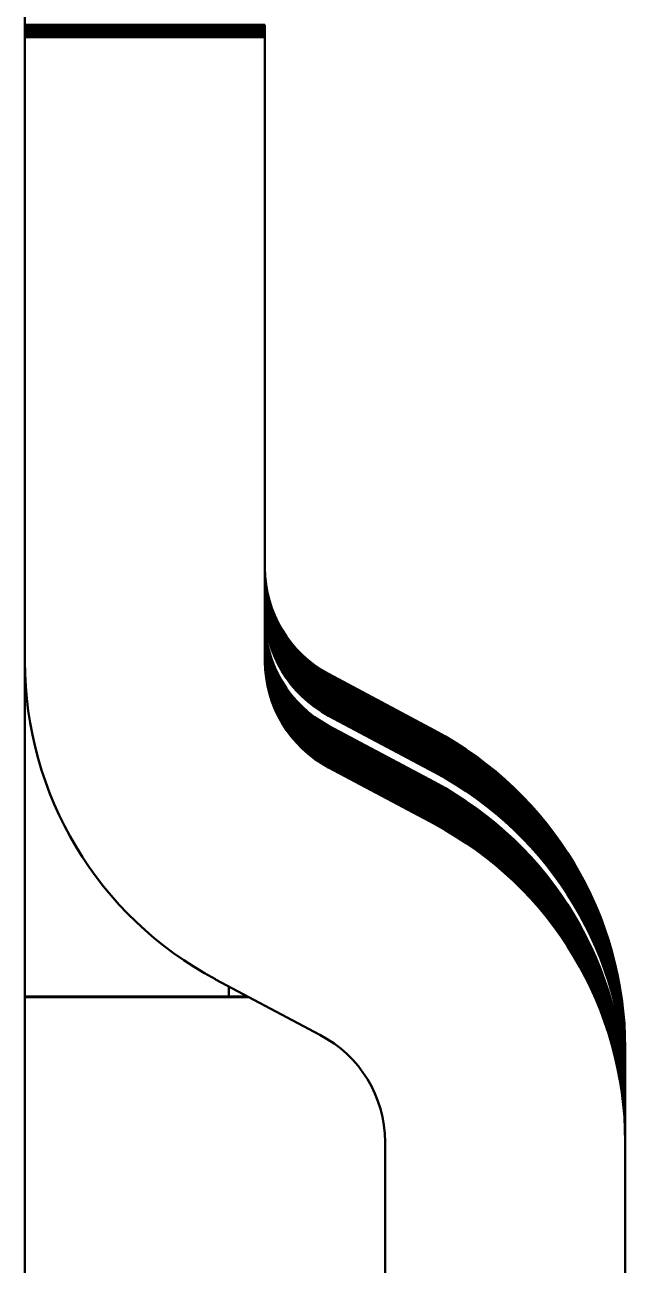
# Model space of a CAD drawing. Header units: millimetres. Extents: x 3137 to 5094, y 789 to 1822.
# Drawn here: x 3384.642 to 3384.892, y 1377.361 to 1377.877 of the extents above; entities that cross this region are included whole.
import ezdxf

# ---------------------------------------------------------------- set-up
doc = ezdxf.new("R2010")
doc.units = ezdxf.units.MM
doc.header["$LTSCALE"] = 1.8
doc.layers.add('외형선(ISO)', color=7, linetype='Continuous', lineweight=50)

msp = doc.modelspace()

# ---------------------------------------------------------------- linework, layer by layer
at = {"layer": '외형선(ISO)'}
for p, q in [((3384.64158, 1379.33705), (3384.64158, 1375.93435)), ((3384.74158, 1377.87729), (3384.64158, 1377.87729)), ((3384.64158, 1377.87717), (3384.74158, 1377.87717)), ((3384.74158, 1377.87695), (3384.64158, 1377.87695)), ((3384.64158, 1377.87683), (3384.74158, 1377.87683)), ((3384.74158, 1377.87662), (3384.64158, 1377.87662)), ((3384.64158, 1377.87649), (3384.74158, 1377.87649)), ((3384.74158, 1377.87628), (3384.64158, 1377.87628)), ((3384.64158, 1377.87615), (3384.74158, 1377.87615)), ((3384.74158, 1377.87729), (3384.74158, 1377.87717)), ((3384.74158, 1377.87717), (3384.74158, 1377.87695)), ((3384.74158, 1377.87695), (3384.74158, 1377.87683)), ((3384.74158, 1377.87683), (3384.74158, 1377.87662)), ((3384.74158, 1377.87662), (3384.74158, 1377.87649)), ((3384.74158, 1377.87649), (3384.74158, 1377.87628)), ((3384.74158, 1377.87628), (3384.74158, 1377.87615)), ((3384.74158, 1377.87615), (3384.74158, 1377.87594)), ((3384.74158, 1377.87594), (3384.64158, 1377.87594)), ((3384.64158, 1377.87581), (3384.74158, 1377.87581)), ((3384.74158, 1377.8756), (3384.64158, 1377.8756)), ((3384.64158, 1377.87548), (3384.74158, 1377.87548)), ((3384.74158, 1377.87526), (3384.64158, 1377.87526)), ((3384.64158, 1377.87514), (3384.74158, 1377.87514)), ((3384.74158, 1377.87493), (3384.64158, 1377.87493)), ((3384.64158, 1377.8748), (3384.74158, 1377.8748)), ((3384.74158, 1377.87459), (3384.64158, 1377.87459)), ((3384.64158, 1377.87446), (3384.74158, 1377.87446)), ((3384.74158, 1377.87425), (3384.64158, 1377.87425)), ((3384.64158, 1377.87412), (3384.74158, 1377.87412)), ((3384.74158, 1377.87391), (3384.64158, 1377.87391)), ((3384.64158, 1377.87379), (3384.74158, 1377.87379)), ((3384.74158, 1377.87357), (3384.64158, 1377.87357)), ((3384.64158, 1377.87345), (3384.74158, 1377.87345)), ((3384.74158, 1377.87324), (3384.64158, 1377.87324)), ((3384.64158, 1377.87311), (3384.74158, 1377.87311)), ((3384.74158, 1377.8729), (3384.64158, 1377.8729)), ((3384.64158, 1377.87277), (3384.74158, 1377.87277)), ((3384.74158, 1377.87256), (3384.64158, 1377.87256)), ((3384.64158, 1377.87243), (3384.74158, 1377.87243)), ((3384.74158, 1377.87222), (3384.64158, 1377.87222)), ((3384.64158, 1377.8721), (3384.74158, 1377.8721)), ((3384.74158, 1377.87594), (3384.74158, 1377.87581)), ((3384.74158, 1377.87581), (3384.74158, 1377.8756)), ((3384.74158, 1377.8756), (3384.74158, 1377.87548)), ((3384.74158, 1377.87548), (3384.74158, 1377.87526)), ((3384.74158, 1377.87526), (3384.74158, 1377.87514)), ((3384.74158, 1377.87514), (3384.74158, 1377.87493)), ((3384.74158, 1377.87493), (3384.74158, 1377.8748)), ((3384.74158, 1377.8748), (3384.74158, 1377.87459)), ((3384.74158, 1377.87459), (3384.74158, 1377.87446)), ((3384.74158, 1377.87446), (3384.74158, 1377.87425)), ((3384.74158, 1377.87425), (3384.74158, 1377.87412)), ((3384.74158, 1377.87412), (3384.74158, 1377.87391)), ((3384.74158, 1377.87391), (3384.74158, 1377.87379)), ((3384.74158, 1377.87379), (3384.74158, 1377.87357)), ((3384.74158, 1377.87357), (3384.74158, 1377.87345)), ((3384.74158, 1377.87345), (3384.74158, 1377.87324)), ((3384.74158, 1377.87324), (3384.74158, 1377.87311)), ((3384.74158, 1377.87311), (3384.74158, 1377.8729)), ((3384.74158, 1377.8729), (3384.74158, 1377.87277)), ((3384.74158, 1377.87277), (3384.74158, 1377.87256)), ((3384.74158, 1377.87256), (3384.74158, 1377.87243)), ((3384.74158, 1377.87243), (3384.74158, 1377.87222)), ((3384.74158, 1377.87222), (3384.74158, 1377.8721)), ((3384.74158, 1377.8721), (3384.74158, 1377.6121)), ((3384.76805, 1377.60692), (3384.81217, 1377.58339)), ((3384.81217, 1377.58326), (3384.76805, 1377.60679)), ((3384.76805, 1377.60658), (3384.81217, 1377.58305)), ((3384.81217, 1377.58292), (3384.76805, 1377.60645)), ((3384.76805, 1377.60624), (3384.81217, 1377.58271)), ((3384.81217, 1377.58258), (3384.76805, 1377.60611)), ((3384.76805, 1377.6059), (3384.81217, 1377.58237)), ((3384.81217, 1377.58225), (3384.76805, 1377.60578)), ((3384.76805, 1377.60556), (3384.81217, 1377.58203)), ((3384.81217, 1377.58191), (3384.76805, 1377.60544)), ((3384.76805, 1377.60523), (3384.81217, 1377.5817)), ((3384.81217, 1377.58157), (3384.76805, 1377.6051)), ((3384.76805, 1377.60489), (3384.81217, 1377.58136)), ((3384.81217, 1377.58123), (3384.76805, 1377.60476)), ((3384.76805, 1377.60455), (3384.81217, 1377.58102)), ((3384.81217, 1377.58089), (3384.76805, 1377.60442)), ((3384.76805, 1377.60421), (3384.81217, 1377.58068)), ((3384.81217, 1377.58056), (3384.76805, 1377.60409)), ((3384.76805, 1377.60387), (3384.81217, 1377.58035)), ((3384.81217, 1377.58022), (3384.76805, 1377.60375)), ((3384.76805, 1377.60354), (3384.81217, 1377.58001)), ((3384.81217, 1377.57988), (3384.76805, 1377.60341)), ((3384.76805, 1377.6032), (3384.81217, 1377.57967)), ((3384.81217, 1377.57954), (3384.76805, 1377.60307)), ((3384.76805, 1377.60286), (3384.81217, 1377.57933)), ((3384.81217, 1377.5792), (3384.76805, 1377.60273)), ((3384.76805, 1377.60252), (3384.81217, 1377.57899)), ((3384.81217, 1377.57887), (3384.76805, 1377.6024)), ((3384.76805, 1377.60218), (3384.81217, 1377.57866)), ((3384.81217, 1377.57853), (3384.76805, 1377.60206)), ((3384.76805, 1377.60185), (3384.81217, 1377.57832)), ((3384.81217, 1377.57819), (3384.76805, 1377.60172)), ((3384.76805, 1377.60151), (3384.81217, 1377.57798)), ((3384.81217, 1377.57785), (3384.76805, 1377.60138)), ((3384.76805, 1377.60117), (3384.81217, 1377.57764)), ((3384.81217, 1377.57751), (3384.76805, 1377.60104)), ((3384.76805, 1377.60083), (3384.81217, 1377.5773)), ((3384.81217, 1377.57718), (3384.76805, 1377.60071)), ((3384.76805, 1377.60049), (3384.81217, 1377.57697)), ((3384.81217, 1377.57684), (3384.76805, 1377.60037)), ((3384.76805, 1377.60016), (3384.81217, 1377.57663)), ((3384.81217, 1377.5765), (3384.76805, 1377.60003)), ((3384.76805, 1377.59982), (3384.81217, 1377.57629)), ((3384.81217, 1377.57616), (3384.76805, 1377.59969)), ((3384.76805, 1377.59948), (3384.81217, 1377.57595)), ((3384.81217, 1377.57582), (3384.76805, 1377.59935)), ((3384.76805, 1377.59914), (3384.81217, 1377.57561)), ((3384.81217, 1377.57549), (3384.76805, 1377.59902)), ((3384.76805, 1377.5988), (3384.81217, 1377.57528)), ((3384.81217, 1377.57515), (3384.76805, 1377.59868)), ((3384.76805, 1377.59847), (3384.81217, 1377.57494)), ((3384.81217, 1377.57481), (3384.76805, 1377.59834)), ((3384.76805, 1377.59813), (3384.81217, 1377.5746)), ((3384.81217, 1377.57447), (3384.76805, 1377.598)), ((3384.76805, 1377.59779), (3384.81217, 1377.57426)), ((3384.81217, 1377.57413), (3384.76805, 1377.59766)), ((3384.76805, 1377.59745), (3384.81217, 1377.57392)), ((3384.81217, 1377.5738), (3384.76805, 1377.59733)), ((3384.76805, 1377.59712), (3384.81217, 1377.57359)), ((3384.81217, 1377.57346), (3384.76805, 1377.59699)), ((3384.76805, 1377.59678), (3384.81217, 1377.57325)), ((3384.81217, 1377.57312), (3384.76805, 1377.59665)), ((3384.76805, 1377.59644), (3384.81217, 1377.57291)), ((3384.81217, 1377.57278), (3384.76805, 1377.59631)), ((3384.76805, 1377.5961), (3384.81217, 1377.57257)), ((3384.81217, 1377.57245), (3384.76805, 1377.59597)), ((3384.76805, 1377.59576), (3384.81217, 1377.57223)), ((3384.81217, 1377.57211), (3384.76805, 1377.59564)), ((3384.76805, 1377.59543), (3384.81217, 1377.5719)), ((3384.81217, 1377.57177), (3384.76805, 1377.5953)), ((3384.76805, 1377.59509), (3384.81217, 1377.57156)), ((3384.81217, 1377.57143), (3384.76805, 1377.59496)), ((3384.76805, 1377.59475), (3384.81217, 1377.57122)), ((3384.81217, 1377.57109), (3384.76805, 1377.59462)), ((3384.76805, 1377.59441), (3384.81217, 1377.57088)), ((3384.81217, 1377.57076), (3384.76805, 1377.59428)), ((3384.76805, 1377.59407), (3384.81217, 1377.57054)), ((3384.81217, 1377.57042), (3384.76805, 1377.59395)), ((3384.76805, 1377.59374), (3384.81217, 1377.57021)), ((3384.81217, 1377.57008), (3384.76805, 1377.59361)), ((3384.76805, 1377.5934), (3384.81217, 1377.56987)), ((3384.81217, 1377.56974), (3384.76805, 1377.59327)), ((3384.76805, 1377.59306), (3384.81217, 1377.56953)), ((3384.81217, 1377.5694), (3384.76805, 1377.59293)), ((3384.76805, 1377.59272), (3384.81217, 1377.56919)), ((3384.81217, 1377.56907), (3384.76805, 1377.59259)), ((3384.76805, 1377.59238), (3384.81217, 1377.56885)), ((3384.81217, 1377.56873), (3384.76805, 1377.59226)), ((3384.76805, 1377.59205), (3384.81217, 1377.56852)), ((3384.81217, 1377.56839), (3384.76805, 1377.59192)), ((3384.76805, 1377.59171), (3384.81217, 1377.56818)), ((3384.81217, 1377.56805), (3384.76805, 1377.59158)), ((3384.76805, 1377.59137), (3384.81217, 1377.56784)), ((3384.81217, 1377.56771), (3384.76805, 1377.59124)), ((3384.76805, 1377.59103), (3384.81217, 1377.5675)), ((3384.81217, 1377.56738), (3384.76805, 1377.5909)), ((3384.76805, 1377.59069), (3384.81217, 1377.56716)), ((3384.81217, 1377.56704), (3384.76805, 1377.59057)), ((3384.76805, 1377.59036), (3384.81217, 1377.56683)), ((3384.81217, 1377.5667), (3384.76805, 1377.59023)), ((3384.76805, 1377.59002), (3384.81217, 1377.56649)), ((3384.81217, 1377.56636), (3384.76805, 1377.58989)), ((3384.76805, 1377.58968), (3384.81217, 1377.56615)), ((3384.81217, 1377.56602), (3384.76805, 1377.58955)), ((3384.76805, 1377.58534), (3384.81217, 1377.56181)), ((3384.81217, 1377.56169), (3384.76805, 1377.58521)), ((3384.76805, 1377.585), (3384.81217, 1377.56147)), ((3384.81217, 1377.56135), (3384.76805, 1377.58488)), ((3384.76805, 1377.58467), (3384.81217, 1377.56114)), ((3384.81217, 1377.56101), (3384.76805, 1377.58454)), ((3384.76805, 1377.58433), (3384.81217, 1377.5608)), ((3384.81217, 1377.56067), (3384.76805, 1377.5842)), ((3384.76805, 1377.58399), (3384.81217, 1377.56046)), ((3384.81217, 1377.56033), (3384.76805, 1377.58386)), ((3384.76805, 1377.58365), (3384.81217, 1377.56012)), ((3384.81217, 1377.56), (3384.76805, 1377.58352)), ((3384.76805, 1377.58331), (3384.81217, 1377.55978)), ((3384.81217, 1377.55966), (3384.76805, 1377.58319)), ((3384.76805, 1377.58298), (3384.81217, 1377.55945)), ((3384.81217, 1377.55932), (3384.76805, 1377.58285)), ((3384.76805, 1377.58264), (3384.81217, 1377.55911)), ((3384.81217, 1377.55898), (3384.76805, 1377.58251)), ((3384.76805, 1377.5823), (3384.81217, 1377.55877)), ((3384.81217, 1377.55864), (3384.76805, 1377.58217)), ((3384.76805, 1377.58196), (3384.81217, 1377.55843)), ((3384.81217, 1377.55831), (3384.76805, 1377.58183)), ((3384.76805, 1377.58162), (3384.81217, 1377.55809)), ((3384.81217, 1377.55797), (3384.76805, 1377.5815)), ((3384.76805, 1377.58129), (3384.81217, 1377.55776)), ((3384.81217, 1377.55763), (3384.76805, 1377.58116)), ((3384.76805, 1377.58095), (3384.81217, 1377.55742)), ((3384.81217, 1377.55729), (3384.76805, 1377.58082)), ((3384.76805, 1377.58061), (3384.81217, 1377.55708)), ((3384.81217, 1377.55695), (3384.76805, 1377.58048)), ((3384.76805, 1377.58027), (3384.81217, 1377.55674)), ((3384.81217, 1377.55662), (3384.76805, 1377.58014)), ((3384.76805, 1377.57993), (3384.81217, 1377.5564)), ((3384.81217, 1377.55628), (3384.76805, 1377.57981)), ((3384.76805, 1377.5796), (3384.81217, 1377.55607)), ((3384.81217, 1377.55594), (3384.76805, 1377.57947)), ((3384.76805, 1377.57926), (3384.81217, 1377.55573)), ((3384.81217, 1377.5556), (3384.76805, 1377.57913)), ((3384.76805, 1377.57892), (3384.81217, 1377.55539)), ((3384.81217, 1377.55526), (3384.76805, 1377.57879)), ((3384.76805, 1377.57858), (3384.81217, 1377.55505)), ((3384.81217, 1377.55493), (3384.76805, 1377.57846)), ((3384.76805, 1377.57824), (3384.81217, 1377.55471)), ((3384.81217, 1377.55459), (3384.76805, 1377.57812)), ((3384.76805, 1377.57791), (3384.81217, 1377.55438)), ((3384.81217, 1377.55425), (3384.76805, 1377.57778)), ((3384.76805, 1377.57757), (3384.81217, 1377.55404)), ((3384.81217, 1377.55391), (3384.76805, 1377.57744)), ((3384.76805, 1377.57723), (3384.81217, 1377.5537)), ((3384.81217, 1377.55357), (3384.76805, 1377.5771)), ((3384.76805, 1377.57689), (3384.81217, 1377.55336)), ((3384.81217, 1377.55324), (3384.76805, 1377.57677)), ((3384.76805, 1377.57655), (3384.81217, 1377.55302)), ((3384.81217, 1377.5529), (3384.76805, 1377.57643)), ((3384.76805, 1377.57622), (3384.81217, 1377.55269)), ((3384.81217, 1377.55256), (3384.76805, 1377.57609)), ((3384.76805, 1377.57588), (3384.81217, 1377.55235)), ((3384.81217, 1377.55222), (3384.76805, 1377.57575)), ((3384.76805, 1377.57554), (3384.81217, 1377.55201)), ((3384.81217, 1377.55188), (3384.76805, 1377.57541)), ((3384.76805, 1377.5752), (3384.81217, 1377.55167)), ((3384.81217, 1377.55155), (3384.76805, 1377.57508)), ((3384.76805, 1377.57486), (3384.81217, 1377.55133)), ((3384.81217, 1377.55121), (3384.76805, 1377.57474)), ((3384.76805, 1377.57453), (3384.81217, 1377.551)), ((3384.81217, 1377.55087), (3384.76805, 1377.5744)), ((3384.76805, 1377.57419), (3384.81217, 1377.55066)), ((3384.81217, 1377.55053), (3384.76805, 1377.57406)), ((3384.76805, 1377.57385), (3384.81217, 1377.55032)), ((3384.81217, 1377.55019), (3384.76805, 1377.57372)), ((3384.76805, 1377.57351), (3384.81217, 1377.54998)), ((3384.81217, 1377.54986), (3384.76805, 1377.57339)), ((3384.76805, 1377.57317), (3384.81217, 1377.54964)), ((3384.81217, 1377.54952), (3384.76805, 1377.57305)), ((3384.76805, 1377.57284), (3384.81217, 1377.54931)), ((3384.81217, 1377.54918), (3384.76805, 1377.57271)), ((3384.76805, 1377.5725), (3384.81217, 1377.54897)), ((3384.81217, 1377.54884), (3384.76805, 1377.57237)), ((3384.76805, 1377.57216), (3384.81217, 1377.54863)), ((3384.81217, 1377.5485), (3384.76805, 1377.57203)), ((3384.76805, 1377.57182), (3384.81217, 1377.54829)), ((3384.81217, 1377.54817), (3384.76805, 1377.5717)), ((3384.76805, 1377.57148), (3384.81217, 1377.54796)), ((3384.81217, 1377.54783), (3384.76805, 1377.57136)), ((3384.76805, 1377.57115), (3384.81217, 1377.54762)), ((3384.81217, 1377.54749), (3384.76805, 1377.57102)), ((3384.76805, 1377.57081), (3384.81217, 1377.54728)), ((3384.81217, 1377.54715), (3384.76805, 1377.57068)), ((3384.76805, 1377.57047), (3384.81217, 1377.54694)), ((3384.81217, 1377.54681), (3384.76805, 1377.57034)), ((3384.76805, 1377.57013), (3384.81217, 1377.5466)), ((3384.81217, 1377.54648), (3384.76805, 1377.57001)), ((3384.76805, 1377.56979), (3384.81217, 1377.54627)), ((3384.81217, 1377.54614), (3384.76805, 1377.56967)), ((3384.76805, 1377.56946), (3384.81217, 1377.54593)), ((3384.81217, 1377.5458), (3384.76805, 1377.56933)), ((3384.76805, 1377.56912), (3384.81217, 1377.54559)), ((3384.81217, 1377.54546), (3384.76805, 1377.56899)), ((3384.76805, 1377.56878), (3384.81217, 1377.54525)), ((3384.81217, 1377.54512), (3384.76805, 1377.56865)), ((3384.76805, 1377.56844), (3384.81217, 1377.54491)), ((3384.81217, 1377.54479), (3384.76805, 1377.56832)), ((3384.76805, 1377.5681), (3384.81217, 1377.54458)), ((3384.81217, 1377.54445), (3384.76805, 1377.56798)), ((3384.72099, 1377.47974), (3384.76442, 1377.45658)), ((3384.72658, 1377.47676), (3384.72658, 1377.47254)), ((3384.64158, 1377.47254), (3384.7345, 1377.47254)), ((3384.64158, 1377.47229), (3384.73497, 1377.47229)), ((3384.89158, 1377.45091), (3384.89158, 1377.45103)), ((3384.89158, 1377.45091), (3384.89158, 1377.4507)), ((3384.89158, 1377.45057), (3384.89158, 1377.4507)), ((3384.89158, 1377.45057), (3384.89158, 1377.45036)), ((3384.89158, 1377.45023), (3384.89158, 1377.45036)), ((3384.89158, 1377.45023), (3384.89158, 1377.45002)), ((3384.89158, 1377.44989), (3384.89158, 1377.45002)), ((3384.89158, 1377.44989), (3384.89158, 1377.44968)), ((3384.89158, 1377.44956), (3384.89158, 1377.44968)), ((3384.89158, 1377.44956), (3384.89158, 1377.44934)), ((3384.89158, 1377.44922), (3384.89158, 1377.44934)), ((3384.89158, 1377.44922), (3384.89158, 1377.44901)), ((3384.89158, 1377.44888), (3384.89158, 1377.44901)), ((3384.89158, 1377.44888), (3384.89158, 1377.44867)), ((3384.89158, 1377.44854), (3384.89158, 1377.44867)), ((3384.89158, 1377.44854), (3384.89158, 1377.44833)), ((3384.89158, 1377.4482), (3384.89158, 1377.44833)), ((3384.89158, 1377.4482), (3384.89158, 1377.44799)), ((3384.89158, 1377.44787), (3384.89158, 1377.44799)), ((3384.89158, 1377.44787), (3384.89158, 1377.44765)), ((3384.89158, 1377.44753), (3384.89158, 1377.44765)), ((3384.89158, 1377.44753), (3384.89158, 1377.44732)), ((3384.89158, 1377.44719), (3384.89158, 1377.44732)), ((3384.89158, 1377.44719), (3384.89158, 1377.44698)), ((3384.89158, 1377.44685), (3384.89158, 1377.44698)), ((3384.89158, 1377.44685), (3384.89158, 1377.44664)), ((3384.89158, 1377.44651), (3384.89158, 1377.44664)), ((3384.89158, 1377.44651), (3384.89158, 1377.4463)), ((3384.89158, 1377.44618), (3384.89158, 1377.4463)), ((3384.89158, 1377.44618), (3384.89158, 1377.44596)), ((3384.89158, 1377.44584), (3384.89158, 1377.44596)), ((3384.89158, 1377.44584), (3384.89158, 1377.44563)), ((3384.89158, 1377.4455), (3384.89158, 1377.44563)), ((3384.89158, 1377.4455), (3384.89158, 1377.44529)), ((3384.89158, 1377.44516), (3384.89158, 1377.44529)), ((3384.89158, 1377.44516), (3384.89158, 1377.44495)), ((3384.89158, 1377.44482), (3384.89158, 1377.44495)), ((3384.89158, 1377.44482), (3384.89158, 1377.44461)), ((3384.89158, 1377.44449), (3384.89158, 1377.44461)), ((3384.89158, 1377.44449), (3384.89158, 1377.44427)), ((3384.89158, 1377.44415), (3384.89158, 1377.44427)), ((3384.89158, 1377.44415), (3384.89158, 1377.44394)), ((3384.89158, 1377.44381), (3384.89158, 1377.44394)), ((3384.89158, 1377.44381), (3384.89158, 1377.4436)), ((3384.89158, 1377.44347), (3384.89158, 1377.4436)), ((3384.89158, 1377.44347), (3384.89158, 1377.44326)), ((3384.89158, 1377.44313), (3384.89158, 1377.44326)), ((3384.89158, 1377.44313), (3384.89158, 1377.44292)), ((3384.89158, 1377.4428), (3384.89158, 1377.44292)), ((3384.89158, 1377.4428), (3384.89158, 1377.44258)), ((3384.89158, 1377.44246), (3384.89158, 1377.44258)), ((3384.89158, 1377.44246), (3384.89158, 1377.44225)), ((3384.89158, 1377.44212), (3384.89158, 1377.44225)), ((3384.89158, 1377.44212), (3384.89158, 1377.44191)), ((3384.89158, 1377.44178), (3384.89158, 1377.44191)), ((3384.89158, 1377.44178), (3384.89158, 1377.44157)), ((3384.89158, 1377.44144), (3384.89158, 1377.44157)), ((3384.89158, 1377.44144), (3384.89158, 1377.44123)), ((3384.89158, 1377.44111), (3384.89158, 1377.44123)), ((3384.89158, 1377.44111), (3384.89158, 1377.44089)), ((3384.89158, 1377.44077), (3384.89158, 1377.44089)), ((3384.89158, 1377.44077), (3384.89158, 1377.44056)), ((3384.89158, 1377.44043), (3384.89158, 1377.44056)), ((3384.89158, 1377.44043), (3384.89158, 1377.44022)), ((3384.89158, 1377.44009), (3384.89158, 1377.44022)), ((3384.89158, 1377.44009), (3384.89158, 1377.43988)), ((3384.89158, 1377.43975), (3384.89158, 1377.43988)), ((3384.89158, 1377.43975), (3384.89158, 1377.43954)), ((3384.89158, 1377.43942), (3384.89158, 1377.43954)), ((3384.89158, 1377.43942), (3384.89158, 1377.4392)), ((3384.89158, 1377.43908), (3384.89158, 1377.4392)), ((3384.89158, 1377.43908), (3384.89158, 1377.43887)), ((3384.89158, 1377.43874), (3384.89158, 1377.43887)), ((3384.89158, 1377.43874), (3384.89158, 1377.43853)), ((3384.89158, 1377.4384), (3384.89158, 1377.43853)), ((3384.89158, 1377.4384), (3384.89158, 1377.43819)), ((3384.89158, 1377.43806), (3384.89158, 1377.43819)), ((3384.89158, 1377.43806), (3384.89158, 1377.43785)), ((3384.89158, 1377.43773), (3384.89158, 1377.43785)), ((3384.89158, 1377.43773), (3384.89158, 1377.43752)), ((3384.89158, 1377.43739), (3384.89158, 1377.43752)), ((3384.89158, 1377.43739), (3384.89158, 1377.43718)), ((3384.89158, 1377.43705), (3384.89158, 1377.43718)), ((3384.89158, 1377.43705), (3384.89158, 1377.43684)), ((3384.89158, 1377.43671), (3384.89158, 1377.43684)), ((3384.89158, 1377.43671), (3384.89158, 1377.4365)), ((3384.89158, 1377.43637), (3384.89158, 1377.4365)), ((3384.89158, 1377.43637), (3384.89158, 1377.43616)), ((3384.89158, 1377.43604), (3384.89158, 1377.43616)), ((3384.89158, 1377.43604), (3384.89158, 1377.43583)), ((3384.89158, 1377.4357), (3384.89158, 1377.43583)), ((3384.89158, 1377.4357), (3384.89158, 1377.43549)), ((3384.89158, 1377.43536), (3384.89158, 1377.43549)), ((3384.89158, 1377.43536), (3384.89158, 1377.43515)), ((3384.89158, 1377.43502), (3384.89158, 1377.43515)), ((3384.89158, 1377.43502), (3384.89158, 1377.43481)), ((3384.89158, 1377.43468), (3384.89158, 1377.43481)), ((3384.89158, 1377.43468), (3384.89158, 1377.43447)), ((3384.89158, 1377.43435), (3384.89158, 1377.43447)), ((3384.89158, 1377.43435), (3384.89158, 1377.43414)), ((3384.89158, 1377.43401), (3384.89158, 1377.43414)), ((3384.89158, 1377.43401), (3384.89158, 1377.4338)), ((3384.89158, 1377.43367), (3384.89158, 1377.4338)), ((3384.89158, 1377.43367), (3384.89158, 1377.42946)), ((3384.89158, 1377.42933), (3384.89158, 1377.42946)), ((3384.89158, 1377.42933), (3384.89158, 1377.42912)), ((3384.89158, 1377.42899), (3384.89158, 1377.42912)), ((3384.89158, 1377.42899), (3384.89158, 1377.42878)), ((3384.89158, 1377.42866), (3384.89158, 1377.42878)), ((3384.89158, 1377.42866), (3384.89158, 1377.42844)), ((3384.89158, 1377.42832), (3384.89158, 1377.42844)), ((3384.89158, 1377.42832), (3384.89158, 1377.42811)), ((3384.89158, 1377.42798), (3384.89158, 1377.42811)), ((3384.89158, 1377.42798), (3384.89158, 1377.42777)), ((3384.89158, 1377.42764), (3384.89158, 1377.42777)), ((3384.89158, 1377.42764), (3384.89158, 1377.42743)), ((3384.89158, 1377.4273), (3384.89158, 1377.42743)), ((3384.89158, 1377.4273), (3384.89158, 1377.42709)), ((3384.89158, 1377.42697), (3384.89158, 1377.42709)), ((3384.89158, 1377.42697), (3384.89158, 1377.42676)), ((3384.89158, 1377.42663), (3384.89158, 1377.42676)), ((3384.89158, 1377.42663), (3384.89158, 1377.42642)), ((3384.89158, 1377.42629), (3384.89158, 1377.42642)), ((3384.89158, 1377.42629), (3384.89158, 1377.42608)), ((3384.89158, 1377.42595), (3384.89158, 1377.42608)), ((3384.89158, 1377.42595), (3384.89158, 1377.42574)), ((3384.89158, 1377.42561), (3384.89158, 1377.42574)), ((3384.89158, 1377.42561), (3384.89158, 1377.4254)), ((3384.89158, 1377.42528), (3384.89158, 1377.4254)), ((3384.89158, 1377.42528), (3384.89158, 1377.42507)), ((3384.89158, 1377.42494), (3384.89158, 1377.42507)), ((3384.89158, 1377.42494), (3384.89158, 1377.42473)), ((3384.89158, 1377.4246), (3384.89158, 1377.42473)), ((3384.89158, 1377.4246), (3384.89158, 1377.42439)), ((3384.89158, 1377.42426), (3384.89158, 1377.42439)), ((3384.89158, 1377.42426), (3384.89158, 1377.42405)), ((3384.89158, 1377.42392), (3384.89158, 1377.42405)), ((3384.89158, 1377.42392), (3384.89158, 1377.42371)), ((3384.89158, 1377.42359), (3384.89158, 1377.42371)), ((3384.89158, 1377.42359), (3384.89158, 1377.42338)), ((3384.89158, 1377.42325), (3384.89158, 1377.42338)), ((3384.89158, 1377.42325), (3384.89158, 1377.42304)), ((3384.89158, 1377.42291), (3384.89158, 1377.42304)), ((3384.89158, 1377.42291), (3384.89158, 1377.4227)), ((3384.89158, 1377.42257), (3384.89158, 1377.4227)), ((3384.89158, 1377.42257), (3384.89158, 1377.42236)), ((3384.89158, 1377.42223), (3384.89158, 1377.42236)), ((3384.89158, 1377.42223), (3384.89158, 1377.42202)), ((3384.89158, 1377.4219), (3384.89158, 1377.42202)), ((3384.89158, 1377.4219), (3384.89158, 1377.42169)), ((3384.89158, 1377.42156), (3384.89158, 1377.42169)), ((3384.89158, 1377.42156), (3384.89158, 1377.42135)), ((3384.89158, 1377.42122), (3384.89158, 1377.42135)), ((3384.89158, 1377.42122), (3384.89158, 1377.42101)), ((3384.89158, 1377.42088), (3384.89158, 1377.42101)), ((3384.89158, 1377.42088), (3384.89158, 1377.42067)), ((3384.89158, 1377.42054), (3384.89158, 1377.42067)), ((3384.89158, 1377.42054), (3384.89158, 1377.42033)), ((3384.89158, 1377.42021), (3384.89158, 1377.42033)), ((3384.89158, 1377.42021), (3384.89158, 1377.42)), ((3384.89158, 1377.41987), (3384.89158, 1377.42)), ((3384.89158, 1377.41987), (3384.89158, 1377.41966)), ((3384.89158, 1377.41953), (3384.89158, 1377.41966)), ((3384.89158, 1377.41953), (3384.89158, 1377.41932)), ((3384.89158, 1377.41919), (3384.89158, 1377.41932)), ((3384.89158, 1377.41919), (3384.89158, 1377.41898)), ((3384.89158, 1377.41886), (3384.89158, 1377.41898)), ((3384.89158, 1377.41886), (3384.89158, 1377.41864)), ((3384.89158, 1377.41852), (3384.89158, 1377.41864)), ((3384.89158, 1377.41852), (3384.89158, 1377.41831)), ((3384.89158, 1377.41818), (3384.89158, 1377.41831)), ((3384.89158, 1377.41818), (3384.89158, 1377.41797)), ((3384.89158, 1377.41784), (3384.89158, 1377.41797)), ((3384.89158, 1377.41784), (3384.89158, 1377.41763)), ((3384.89158, 1377.4175), (3384.89158, 1377.41763)), ((3384.89158, 1377.4175), (3384.89158, 1377.41729)), ((3384.89158, 1377.41717), (3384.89158, 1377.41729)), ((3384.89158, 1377.41717), (3384.89158, 1377.41695)), ((3384.89158, 1377.41683), (3384.89158, 1377.41695)), ((3384.89158, 1377.41683), (3384.89158, 1377.41662)), ((3384.89158, 1377.41649), (3384.89158, 1377.41662)), ((3384.89158, 1377.41649), (3384.89158, 1377.41628)), ((3384.79158, 1377.3121), (3384.79158, 1377.4121)), ((3384.89158, 1377.41615), (3384.89158, 1377.41628)), ((3384.89158, 1377.41615), (3384.89158, 1377.41594)), ((3384.89158, 1377.41581), (3384.89158, 1377.41594)), ((3384.89158, 1377.41581), (3384.89158, 1377.4156)), ((3384.89158, 1377.41548), (3384.89158, 1377.4156)), ((3384.89158, 1377.41548), (3384.89158, 1377.41526)), ((3384.89158, 1377.41514), (3384.89158, 1377.41526)), ((3384.89158, 1377.41514), (3384.89158, 1377.41493)), ((3384.89158, 1377.4148), (3384.89158, 1377.41493)), ((3384.89158, 1377.4148), (3384.89158, 1377.41459)), ((3384.89158, 1377.41446), (3384.89158, 1377.41459)), ((3384.89158, 1377.41446), (3384.89158, 1377.41425)), ((3384.89158, 1377.41412), (3384.89158, 1377.41425)), ((3384.89158, 1377.41412), (3384.89158, 1377.41391)), ((3384.89158, 1377.41379), (3384.89158, 1377.41391)), ((3384.89158, 1377.41379), (3384.89158, 1377.41357)), ((3384.89158, 1377.41345), (3384.89158, 1377.41357)), ((3384.89158, 1377.41345), (3384.89158, 1377.41324)), ((3384.89158, 1377.41311), (3384.89158, 1377.41324)), ((3384.89158, 1377.41311), (3384.89158, 1377.4129)), ((3384.89158, 1377.41277), (3384.89158, 1377.4129)), ((3384.89158, 1377.41277), (3384.89158, 1377.41256)), ((3384.89158, 1377.41243), (3384.89158, 1377.41256)), ((3384.89158, 1377.41243), (3384.89158, 1377.41222)), ((3384.89158, 1377.4121), (3384.89158, 1377.41222)), ((3384.89158, 1377.4121), (3384.89158, 1377.3121))]:
    msp.add_line(p, q, dxfattribs=at)
for centre, radius, start, end in [((3384.79158, 1377.65103), 0.05, 180, 241.9275), ((3384.79158, 1377.65091), 0.05, 180, 241.9275), ((3384.79158, 1377.6507), 0.05, 180, 241.9275), ((3384.79158, 1377.65057), 0.05, 180, 241.9275), ((3384.79158, 1377.65036), 0.05, 180, 241.9275), ((3384.79158, 1377.65023), 0.05, 180, 241.9275), ((3384.79158, 1377.65002), 0.05, 180, 241.9275), ((3384.79158, 1377.64989), 0.05, 180, 241.9275), ((3384.79158, 1377.64968), 0.05, 180, 241.9275), ((3384.79158, 1377.64956), 0.05, 180, 241.9275), ((3384.79158, 1377.64934), 0.05, 180, 241.9275), ((3384.79158, 1377.64922), 0.05, 180, 241.9275), ((3384.79158, 1377.64901), 0.05, 180, 241.9275), ((3384.79158, 1377.64888), 0.05, 180, 241.9275), ((3384.79158, 1377.64867), 0.05, 180, 241.9275), ((3384.79158, 1377.64854), 0.05, 180, 241.9275), ((3384.79158, 1377.64833), 0.05, 180, 241.9275), ((3384.79158, 1377.6482), 0.05, 180, 241.9275), ((3384.79158, 1377.64799), 0.05, 180, 241.9275), ((3384.79158, 1377.64787), 0.05, 180, 241.9275), ((3384.79158, 1377.64765), 0.05, 180, 241.9275), ((3384.79158, 1377.64753), 0.05, 180, 241.9275), ((3384.79158, 1377.64732), 0.05, 180, 241.9275), ((3384.79158, 1377.64719), 0.05, 180, 241.9275), ((3384.79158, 1377.64698), 0.05, 180, 241.9275), ((3384.79158, 1377.64685), 0.05, 180, 241.9275), ((3384.79158, 1377.64664), 0.05, 180, 241.9275), ((3384.79158, 1377.64651), 0.05, 180, 241.9275), ((3384.79158, 1377.6463), 0.05, 180, 241.9275), ((3384.79158, 1377.64618), 0.05, 180, 241.9275), ((3384.79158, 1377.64596), 0.05, 180, 241.9275), ((3384.79158, 1377.64584), 0.05, 180, 241.9275), ((3384.79158, 1377.64563), 0.05, 180, 241.9275), ((3384.79158, 1377.6455), 0.05, 180, 241.9275), ((3384.79158, 1377.64529), 0.05, 180, 241.9275), ((3384.79158, 1377.64516), 0.05, 180, 241.9275), ((3384.79158, 1377.64495), 0.05, 180, 241.9275), ((3384.79158, 1377.64482), 0.05, 180, 241.9275), ((3384.79158, 1377.64461), 0.05, 180, 241.9275), ((3384.79158, 1377.64449), 0.05, 180, 241.9275), ((3384.79158, 1377.64427), 0.05, 180, 241.9275), ((3384.79158, 1377.64415), 0.05, 180, 241.9275), ((3384.79158, 1377.64394), 0.05, 180, 241.9275), ((3384.79158, 1377.64381), 0.05, 180, 241.9275), ((3384.79158, 1377.6436), 0.05, 180, 241.9275), ((3384.79158, 1377.64347), 0.05, 180, 241.9275), ((3384.79158, 1377.64326), 0.05, 180, 241.9275), ((3384.79158, 1377.64313), 0.05, 180, 241.9275), ((3384.79158, 1377.64292), 0.05, 180, 241.9275), ((3384.79158, 1377.6428), 0.05, 180, 241.9275), ((3384.79158, 1377.64258), 0.05, 180, 241.9275), ((3384.79158, 1377.64246), 0.05, 180, 241.9275), ((3384.79158, 1377.64225), 0.05, 180, 241.9275), ((3384.79158, 1377.64212), 0.05, 180, 241.9275), ((3384.79158, 1377.64191), 0.05, 180, 241.9275), ((3384.79158, 1377.64178), 0.05, 180, 241.9275), ((3384.79158, 1377.64157), 0.05, 180, 241.9275), ((3384.79158, 1377.64144), 0.05, 180, 241.9275), ((3384.79158, 1377.64123), 0.05, 180, 241.9275), ((3384.79158, 1377.64111), 0.05, 180, 241.9275), ((3384.79158, 1377.64089), 0.05, 180, 241.9275), ((3384.79158, 1377.64077), 0.05, 180, 241.9275), ((3384.79158, 1377.64056), 0.05, 180, 241.9275), ((3384.79158, 1377.64043), 0.05, 180, 241.9275), ((3384.79158, 1377.64022), 0.05, 180, 241.9275), ((3384.79158, 1377.64009), 0.05, 180, 241.9275), ((3384.79158, 1377.63988), 0.05, 180, 241.9275), ((3384.79158, 1377.63975), 0.05, 180, 241.9275), ((3384.79158, 1377.63954), 0.05, 180, 241.9275), ((3384.79158, 1377.63942), 0.05, 180, 241.9275), ((3384.79158, 1377.6392), 0.05, 180, 241.9275), ((3384.79158, 1377.63908), 0.05, 180, 241.9275), ((3384.79158, 1377.63887), 0.05, 180, 241.9275), ((3384.79158, 1377.63874), 0.05, 180, 241.9275), ((3384.79158, 1377.63853), 0.05, 180, 241.9275), ((3384.79158, 1377.6384), 0.05, 180, 241.9275), ((3384.79158, 1377.63819), 0.05, 180, 241.9275), ((3384.79158, 1377.63806), 0.05, 180, 241.9275), ((3384.79158, 1377.63785), 0.05, 180, 241.9275), ((3384.79158, 1377.63773), 0.05, 180, 241.9275), ((3384.79158, 1377.63752), 0.05, 180, 241.9275), ((3384.79158, 1377.63739), 0.05, 180, 241.9275), ((3384.79158, 1377.63718), 0.05, 180, 241.9275), ((3384.79158, 1377.63705), 0.05, 180, 241.9275), ((3384.79158, 1377.63684), 0.05, 180, 241.9275), ((3384.79158, 1377.63671), 0.05, 180, 241.9275), ((3384.79158, 1377.6365), 0.05, 180, 241.9275), ((3384.79158, 1377.63637), 0.05, 180, 241.9275), ((3384.79158, 1377.63616), 0.05, 180, 241.9275), ((3384.79158, 1377.63604), 0.05, 180, 241.9275), ((3384.79158, 1377.63583), 0.05, 180, 241.9275), ((3384.79158, 1377.6357), 0.05, 180, 241.9275), ((3384.79158, 1377.63549), 0.05, 180, 241.9275), ((3384.79158, 1377.63536), 0.05, 180, 241.9275), ((3384.79158, 1377.63515), 0.05, 180, 241.9275), ((3384.79158, 1377.63502), 0.05, 180, 241.9275), ((3384.79158, 1377.63481), 0.05, 180, 241.9275), ((3384.79158, 1377.63468), 0.05, 180, 241.9275), ((3384.79158, 1377.63447), 0.05, 180, 241.9275), ((3384.79158, 1377.63435), 0.05, 180, 241.9275), ((3384.79158, 1377.63414), 0.05, 180, 241.9275), ((3384.79158, 1377.63401), 0.05, 180, 241.9275), ((3384.79158, 1377.6338), 0.05, 180, 241.9275), ((3384.79158, 1377.63367), 0.05, 180, 241.9275), ((3384.79158, 1377.62946), 0.05, 180, 241.9275), ((3384.79158, 1377.62933), 0.05, 180, 241.9275), ((3384.79158, 1377.62912), 0.05, 180, 241.9275), ((3384.79158, 1377.62899), 0.05, 180, 241.9275), ((3384.79158, 1377.62878), 0.05, 180, 241.9275), ((3384.79158, 1377.62866), 0.05, 180, 241.9275), ((3384.79158, 1377.62844), 0.05, 180, 241.9275), ((3384.79158, 1377.62832), 0.05, 180, 241.9275), ((3384.79158, 1377.62811), 0.05, 180, 241.9275), ((3384.79158, 1377.62798), 0.05, 180, 241.9275), ((3384.79158, 1377.62777), 0.05, 180, 241.9275), ((3384.79158, 1377.62764), 0.05, 180, 241.9275), ((3384.79158, 1377.62743), 0.05, 180, 241.9275), ((3384.79158, 1377.6273), 0.05, 180, 241.9275), ((3384.79158, 1377.62709), 0.05, 180, 241.9275), ((3384.79158, 1377.62697), 0.05, 180, 241.9275), ((3384.79158, 1377.62676), 0.05, 180, 241.9275), ((3384.79158, 1377.62663), 0.05, 180, 241.9275), ((3384.79158, 1377.62642), 0.05, 180, 241.9275), ((3384.79158, 1377.62629), 0.05, 180, 241.9275), ((3384.79158, 1377.62608), 0.05, 180, 241.9275), ((3384.79158, 1377.62595), 0.05, 180, 241.9275), ((3384.79158, 1377.62574), 0.05, 180, 241.9275), ((3384.79158, 1377.62561), 0.05, 180, 241.9275), ((3384.79158, 1377.6254), 0.05, 180, 241.9275), ((3384.79158, 1377.62528), 0.05, 180, 241.9275), ((3384.79158, 1377.62507), 0.05, 180, 241.9275), ((3384.79158, 1377.62494), 0.05, 180, 241.9275), ((3384.79158, 1377.62473), 0.05, 180, 241.9275), ((3384.79158, 1377.6246), 0.05, 180, 241.9275), ((3384.79158, 1377.62439), 0.05, 180, 241.9275), ((3384.79158, 1377.62426), 0.05, 180, 241.9275), ((3384.79158, 1377.62405), 0.05, 180, 241.9275), ((3384.79158, 1377.62392), 0.05, 180, 241.9275), ((3384.79158, 1377.62371), 0.05, 180, 241.9275), ((3384.79158, 1377.62359), 0.05, 180, 241.9275), ((3384.79158, 1377.62338), 0.05, 180, 241.9275), ((3384.79158, 1377.62325), 0.05, 180, 241.9275), ((3384.79158, 1377.62304), 0.05, 180, 241.9275), ((3384.79158, 1377.62291), 0.05, 180, 241.9275), ((3384.79158, 1377.6227), 0.05, 180, 241.9275), ((3384.79158, 1377.62257), 0.05, 180, 241.9275), ((3384.79158, 1377.62236), 0.05, 180, 241.9275), ((3384.79158, 1377.62223), 0.05, 180, 241.9275), ((3384.79158, 1377.62202), 0.05, 180, 241.9275), ((3384.79158, 1377.6219), 0.05, 180, 241.9275), ((3384.79158, 1377.62169), 0.05, 180, 241.9275), ((3384.79158, 1377.62156), 0.05, 180, 241.9275), ((3384.79158, 1377.62135), 0.05, 180, 241.9275), ((3384.79158, 1377.62122), 0.05, 180, 241.9275), ((3384.79158, 1377.62101), 0.05, 180, 241.9275), ((3384.79158, 1377.62088), 0.05, 180, 241.9275), ((3384.79158, 1377.62067), 0.05, 180, 241.9275), ((3384.79158, 1377.62054), 0.05, 180, 241.9275), ((3384.79158, 1377.62033), 0.05, 180, 241.9275), ((3384.79158, 1377.62021), 0.05, 180, 241.9275), ((3384.79158, 1377.62), 0.05, 180, 241.9275), ((3384.79158, 1377.61987), 0.05, 180, 241.9275), ((3384.79158, 1377.61966), 0.05, 180, 241.9275), ((3384.79158, 1377.61953), 0.05, 180, 241.9275), ((3384.79158, 1377.61932), 0.05, 180, 241.9275), ((3384.79158, 1377.61919), 0.05, 180, 241.9275), ((3384.79158, 1377.61898), 0.05, 180, 241.9275), ((3384.79158, 1377.61886), 0.05, 180, 241.9275), ((3384.79158, 1377.61864), 0.05, 180, 241.9275), ((3384.79158, 1377.61852), 0.05, 180, 241.9275), ((3384.79158, 1377.61831), 0.05, 180, 241.9275), ((3384.79158, 1377.61818), 0.05, 180, 241.9275), ((3384.79158, 1377.61797), 0.05, 180, 241.9275), ((3384.79158, 1377.61784), 0.05, 180, 241.9275), ((3384.79158, 1377.61763), 0.05, 180, 241.9275), ((3384.79158, 1377.6175), 0.05, 180, 241.9275), ((3384.79158, 1377.61729), 0.05, 180, 241.9275), ((3384.79158, 1377.61717), 0.05, 180, 241.9275), ((3384.79158, 1377.61695), 0.05, 180, 241.9275), ((3384.79158, 1377.61683), 0.05, 180, 241.9275), ((3384.79158, 1377.61662), 0.05, 180, 241.9275), ((3384.79158, 1377.61649), 0.05, 180, 241.9275), ((3384.79158, 1377.61628), 0.05, 180, 241.9275), ((3384.79158, 1377.61615), 0.05, 180, 241.9275), ((3384.79158, 1377.61594), 0.05, 180, 241.9275), ((3384.79158, 1377.61581), 0.05, 180, 241.9275), ((3384.79158, 1377.6156), 0.05, 180, 241.9275), ((3384.79158, 1377.61548), 0.05, 180, 241.9275), ((3384.79158, 1377.61526), 0.05, 180, 241.9275), ((3384.79158, 1377.61514), 0.05, 180, 241.9275), ((3384.79158, 1377.61493), 0.05, 180, 241.9275), ((3384.79158, 1377.6148), 0.05, 180, 241.9275), ((3384.79158, 1377.61459), 0.05, 180, 241.9275), ((3384.79158, 1377.61446), 0.05, 180, 241.9275), ((3384.79158, 1377.61425), 0.05, 180, 241.9275), ((3384.79158, 1377.61412), 0.05, 180, 241.9275), ((3384.79158, 1377.61391), 0.05, 180, 241.9275), ((3384.79158, 1377.61379), 0.05, 180, 241.9275), ((3384.79158, 1377.61357), 0.05, 180, 241.9275), ((3384.79158, 1377.61345), 0.05, 180, 241.9275), ((3384.79158, 1377.61324), 0.05, 180, 241.9275), ((3384.79158, 1377.61311), 0.05, 180, 241.9275), ((3384.79158, 1377.6129), 0.05, 180, 241.9275), ((3384.79158, 1377.61277), 0.05, 180, 241.9275), ((3384.79158, 1377.6121), 0.15, 180, 241.9275), ((3384.79158, 1377.61256), 0.05, 180, 241.9275), ((3384.79158, 1377.61243), 0.05, 180, 241.9275), ((3384.79158, 1377.61222), 0.05, 180, 241.9275), ((3384.79158, 1377.6121), 0.05, 180, 241.9275), ((3384.74158, 1377.45103), 0.15, 360, 61.9275), ((3384.74158, 1377.45091), 0.15, 0, 61.9275), ((3384.74158, 1377.4507), 0.15, 360, 61.9275), ((3384.74158, 1377.45057), 0.15, 0, 61.9275), ((3384.74158, 1377.45036), 0.15, 360, 61.9275), ((3384.74158, 1377.45023), 0.15, 0, 61.9275), ((3384.74158, 1377.45002), 0.15, 360, 61.9275), ((3384.74158, 1377.44989), 0.15, 0, 61.9275), ((3384.74158, 1377.44968), 0.15, 360, 61.9275), ((3384.74158, 1377.44956), 0.15, 0, 61.9275), ((3384.74158, 1377.44934), 0.15, 360, 61.9275), ((3384.74158, 1377.44922), 0.15, 0, 61.9275), ((3384.74158, 1377.44901), 0.15, 360, 61.9275), ((3384.74158, 1377.44888), 0.15, 0, 61.9275), ((3384.74158, 1377.44867), 0.15, 360, 61.9275), ((3384.74158, 1377.44854), 0.15, 0, 61.9275), ((3384.74158, 1377.44833), 0.15, 360, 61.9275), ((3384.74158, 1377.4482), 0.15, 0, 61.9275), ((3384.74158, 1377.44799), 0.15, 360, 61.9275), ((3384.74158, 1377.44787), 0.15, 0, 61.9275), ((3384.74158, 1377.44765), 0.15, 360, 61.9275), ((3384.74158, 1377.44753), 0.15, 0, 61.9275), ((3384.74158, 1377.44732), 0.15, 360, 61.9275), ((3384.74158, 1377.44719), 0.15, 0, 61.9275), ((3384.74158, 1377.44698), 0.15, 360, 61.9275), ((3384.74158, 1377.44685), 0.15, 0, 61.9275), ((3384.74158, 1377.44664), 0.15, 360, 61.9275), ((3384.74158, 1377.44651), 0.15, 0, 61.9275), ((3384.74158, 1377.4463), 0.15, 360, 61.9275), ((3384.74158, 1377.44618), 0.15, 0, 61.9275), ((3384.74158, 1377.44596), 0.15, 360, 61.9275), ((3384.74158, 1377.44584), 0.15, 0, 61.9275), ((3384.74158, 1377.44563), 0.15, 360, 61.9275), ((3384.74158, 1377.4455), 0.15, 0, 61.9275), ((3384.74158, 1377.44529), 0.15, 360, 61.9275), ((3384.74158, 1377.44516), 0.15, 0, 61.9275), ((3384.74158, 1377.44495), 0.15, 360, 61.9275), ((3384.74158, 1377.44482), 0.15, 0, 61.9275), ((3384.74158, 1377.44461), 0.15, 360, 61.9275), ((3384.74158, 1377.44449), 0.15, 0, 61.9275), ((3384.74158, 1377.44427), 0.15, 360, 61.9275), ((3384.74158, 1377.44415), 0.15, 0, 61.9275), ((3384.74158, 1377.44394), 0.15, 360, 61.9275), ((3384.74158, 1377.44381), 0.15, 0, 61.9275), ((3384.74158, 1377.4436), 0.15, 360, 61.9275), ((3384.74158, 1377.44347), 0.15, 0, 61.9275), ((3384.74158, 1377.44326), 0.15, 360, 61.9275), ((3384.74158, 1377.44313), 0.15, 0, 61.9275), ((3384.74158, 1377.44292), 0.15, 360, 61.9275), ((3384.74158, 1377.4428), 0.15, 0, 61.9275), ((3384.74158, 1377.44258), 0.15, 360, 61.9275), ((3384.74158, 1377.44246), 0.15, 0, 61.9275), ((3384.74158, 1377.44225), 0.15, 360, 61.9275), ((3384.74158, 1377.44212), 0.15, 0, 61.9275), ((3384.74158, 1377.44191), 0.15, 360, 61.9275), ((3384.74158, 1377.44178), 0.15, 0, 61.9275), ((3384.74158, 1377.44157), 0.15, 360, 61.9275), ((3384.74158, 1377.44144), 0.15, 0, 61.9275), ((3384.74158, 1377.44123), 0.15, 360, 61.9275), ((3384.74158, 1377.44111), 0.15, 0, 61.9275), ((3384.74158, 1377.44089), 0.15, 360, 61.9275), ((3384.74158, 1377.44077), 0.15, 0, 61.9275), ((3384.74158, 1377.44056), 0.15, 360, 61.9275), ((3384.74158, 1377.44043), 0.15, 0, 61.9275), ((3384.74158, 1377.44022), 0.15, 360, 61.9275), ((3384.74158, 1377.44009), 0.15, 0, 61.9275), ((3384.74158, 1377.43988), 0.15, 360, 61.9275), ((3384.74158, 1377.43975), 0.15, 0, 61.9275), ((3384.74158, 1377.43954), 0.15, 360, 61.9275), ((3384.74158, 1377.43942), 0.15, 0, 61.9275), ((3384.74158, 1377.4392), 0.15, 360, 61.9275), ((3384.74158, 1377.43908), 0.15, 0, 61.9275), ((3384.74158, 1377.43887), 0.15, 360, 61.9275), ((3384.74158, 1377.43874), 0.15, 0, 61.9275), ((3384.74158, 1377.43853), 0.15, 360, 61.9275), ((3384.74158, 1377.4384), 0.15, 0, 61.9275), ((3384.74158, 1377.43819), 0.15, 360, 61.9275), ((3384.74158, 1377.43806), 0.15, 0, 61.9275), ((3384.74158, 1377.43785), 0.15, 360, 61.9275), ((3384.74158, 1377.43773), 0.15, 0, 61.9275), ((3384.74158, 1377.43752), 0.15, 360, 61.9275), ((3384.74158, 1377.43739), 0.15, 0, 61.9275), ((3384.74158, 1377.43718), 0.15, 360, 61.9275), ((3384.74158, 1377.43705), 0.15, 0, 61.9275), ((3384.74158, 1377.43684), 0.15, 360, 61.9275), ((3384.74158, 1377.43671), 0.15, 0, 61.9275), ((3384.74158, 1377.4365), 0.15, 360, 61.9275), ((3384.74158, 1377.43637), 0.15, 0, 61.9275), ((3384.74158, 1377.43616), 0.15, 360, 61.9275), ((3384.74158, 1377.43604), 0.15, 0, 61.9275), ((3384.74158, 1377.43583), 0.15, 360, 61.9275), ((3384.74158, 1377.4357), 0.15, 0, 61.9275), ((3384.74158, 1377.43549), 0.15, 360, 61.9275), ((3384.74158, 1377.43536), 0.15, 0, 61.9275), ((3384.74158, 1377.43515), 0.15, 360, 61.9275), ((3384.74158, 1377.43502), 0.15, 0, 61.9275), ((3384.74158, 1377.43481), 0.15, 360, 61.9275), ((3384.74158, 1377.43468), 0.15, 0, 61.9275), ((3384.74158, 1377.43447), 0.15, 360, 61.9275), ((3384.74158, 1377.43435), 0.15, 0, 61.9275), ((3384.74158, 1377.43414), 0.15, 360, 61.9275), ((3384.74158, 1377.43401), 0.15, 0, 61.9275), ((3384.74158, 1377.4338), 0.15, 360, 61.9275), ((3384.74158, 1377.43367), 0.15, 0, 61.9275), ((3384.74158, 1377.42946), 0.15, 360, 61.9275), ((3384.74158, 1377.42933), 0.15, 0, 61.9275), ((3384.74158, 1377.42912), 0.15, 360, 61.9275), ((3384.74158, 1377.42899), 0.15, 0, 61.9275), ((3384.74158, 1377.42878), 0.15, 360, 61.9275), ((3384.74158, 1377.42866), 0.15, 0, 61.9275), ((3384.74158, 1377.42844), 0.15, 360, 61.9275), ((3384.74158, 1377.42832), 0.15, 0, 61.9275), ((3384.74158, 1377.42811), 0.15, 360, 61.9275), ((3384.74158, 1377.42798), 0.15, 0, 61.9275), ((3384.74158, 1377.42777), 0.15, 360, 61.9275), ((3384.74158, 1377.42764), 0.15, 0, 61.9275), ((3384.74158, 1377.42743), 0.15, 360, 61.9275), ((3384.74158, 1377.4273), 0.15, 0, 61.9275), ((3384.74158, 1377.42709), 0.15, 360, 61.9275), ((3384.74158, 1377.42697), 0.15, 0, 61.9275), ((3384.74158, 1377.42676), 0.15, 360, 61.9275), ((3384.74158, 1377.42663), 0.15, 0, 61.9275), ((3384.74158, 1377.42642), 0.15, 360, 61.9275), ((3384.74158, 1377.42629), 0.15, 0, 61.9275), ((3384.74158, 1377.42608), 0.15, 360, 61.9275), ((3384.74158, 1377.42595), 0.15, 0, 61.9275), ((3384.74158, 1377.42574), 0.15, 360, 61.9275), ((3384.74158, 1377.42561), 0.15, 0, 61.9275), ((3384.74158, 1377.4254), 0.15, 360, 61.9275), ((3384.74158, 1377.42528), 0.15, 0, 61.9275), ((3384.74158, 1377.42507), 0.15, 360, 61.9275), ((3384.74158, 1377.42494), 0.15, 0, 61.9275), ((3384.74158, 1377.42473), 0.15, 360, 61.9275), ((3384.74158, 1377.4246), 0.15, 0, 61.9275), ((3384.74158, 1377.42439), 0.15, 360, 61.9275), ((3384.74158, 1377.42426), 0.15, 0, 61.9275), ((3384.74158, 1377.42405), 0.15, 360, 61.9275), ((3384.74158, 1377.42392), 0.15, 0, 61.9275), ((3384.74158, 1377.42371), 0.15, 360, 61.9275), ((3384.74158, 1377.42359), 0.15, 0, 61.9275), ((3384.74158, 1377.42338), 0.15, 360, 61.9275), ((3384.74158, 1377.42325), 0.15, 0, 61.9275), ((3384.74158, 1377.42304), 0.15, 360, 61.9275), ((3384.74158, 1377.42291), 0.15, 0, 61.9275), ((3384.74158, 1377.4227), 0.15, 360, 61.9275), ((3384.74158, 1377.42257), 0.15, 0, 61.9275), ((3384.74158, 1377.42236), 0.15, 360, 61.9275), ((3384.74158, 1377.42223), 0.15, 0, 61.9275), ((3384.74158, 1377.42202), 0.15, 360, 61.9275), ((3384.74158, 1377.4219), 0.15, 0, 61.9275), ((3384.74158, 1377.42169), 0.15, 360, 61.9275), ((3384.74158, 1377.42156), 0.15, 0, 61.9275), ((3384.74158, 1377.42135), 0.15, 360, 61.9275), ((3384.74158, 1377.42122), 0.15, 0, 61.9275), ((3384.74158, 1377.42101), 0.15, 360, 61.9275), ((3384.74158, 1377.42088), 0.15, 0, 61.9275), ((3384.74158, 1377.42067), 0.15, 360, 61.9275), ((3384.74158, 1377.42054), 0.15, 0, 61.9275), ((3384.74158, 1377.42033), 0.15, 360, 61.9275), ((3384.74158, 1377.42021), 0.15, 0, 61.9275), ((3384.74158, 1377.42), 0.15, 360, 61.9275), ((3384.74158, 1377.41987), 0.15, 0, 61.9275), ((3384.74158, 1377.41966), 0.15, 360, 61.9275), ((3384.74158, 1377.41953), 0.15, 0, 61.9275), ((3384.74158, 1377.41932), 0.15, 360, 61.9275), ((3384.74158, 1377.41919), 0.15, 0, 61.9275), ((3384.74158, 1377.41898), 0.15, 360, 61.9275), ((3384.74158, 1377.41886), 0.15, 0, 61.9275), ((3384.74158, 1377.41864), 0.15, 360, 61.9275), ((3384.74158, 1377.41852), 0.15, 0, 61.9275), ((3384.74158, 1377.41831), 0.15, 360, 61.9275), ((3384.74158, 1377.41818), 0.15, 0, 61.9275), ((3384.74158, 1377.41797), 0.15, 360, 61.9275), ((3384.74158, 1377.41784), 0.15, 0, 61.9275), ((3384.74158, 1377.41763), 0.15, 360, 61.9275), ((3384.74158, 1377.4175), 0.15, 0, 61.9275), ((3384.74158, 1377.41729), 0.15, 360, 61.9275), ((3384.74158, 1377.41717), 0.15, 0, 61.9275), ((3384.74158, 1377.41695), 0.15, 360, 61.9275), ((3384.74158, 1377.41683), 0.15, 0, 61.9275), ((3384.74158, 1377.41662), 0.15, 360, 61.9275), ((3384.74158, 1377.41649), 0.15, 0, 61.9275), ((3384.74158, 1377.41628), 0.15, 360, 61.9275), ((3384.74158, 1377.41615), 0.15, 0, 61.9275), ((3384.74158, 1377.41594), 0.15, 360, 61.9275), ((3384.74158, 1377.41581), 0.15, 0, 61.9275), ((3384.74158, 1377.4156), 0.15, 360, 61.9275), ((3384.74158, 1377.41548), 0.15, 0, 61.9275), ((3384.74158, 1377.41526), 0.15, 360, 61.9275), ((3384.74158, 1377.41514), 0.15, 0, 61.9275), ((3384.74158, 1377.41493), 0.15, 360, 61.9275), ((3384.74158, 1377.4148), 0.15, 0, 61.9275), ((3384.74158, 1377.41459), 0.15, 360, 61.9275), ((3384.74158, 1377.41446), 0.15, 0, 61.9275), ((3384.74158, 1377.41425), 0.15, 360, 61.9275), ((3384.74158, 1377.41412), 0.15, 0, 61.9275), ((3384.74158, 1377.41391), 0.15, 360, 61.9275), ((3384.74158, 1377.41379), 0.15, 0, 61.9275), ((3384.74158, 1377.41357), 0.15, 360, 61.9275), ((3384.74158, 1377.41345), 0.15, 0, 61.9275), ((3384.74158, 1377.41324), 0.15, 360, 61.9275), ((3384.74158, 1377.41311), 0.15, 0, 61.9275), ((3384.74158, 1377.4129), 0.15, 360, 61.9275), ((3384.74158, 1377.41277), 0.15, 0, 61.9275), ((3384.74158, 1377.41256), 0.15, 360, 61.9275), ((3384.74158, 1377.41243), 0.15, 0, 61.9275), ((3384.74158, 1377.41222), 0.15, 360, 61.9275), ((3384.74158, 1377.4121), 0.15, 0, 61.9275), ((3384.74158, 1377.4121), 0.05, 360, 62.8258)]:
    msp.add_arc(centre, radius, start, end, dxfattribs=at)

doc.saveas('drawing.dxf')
